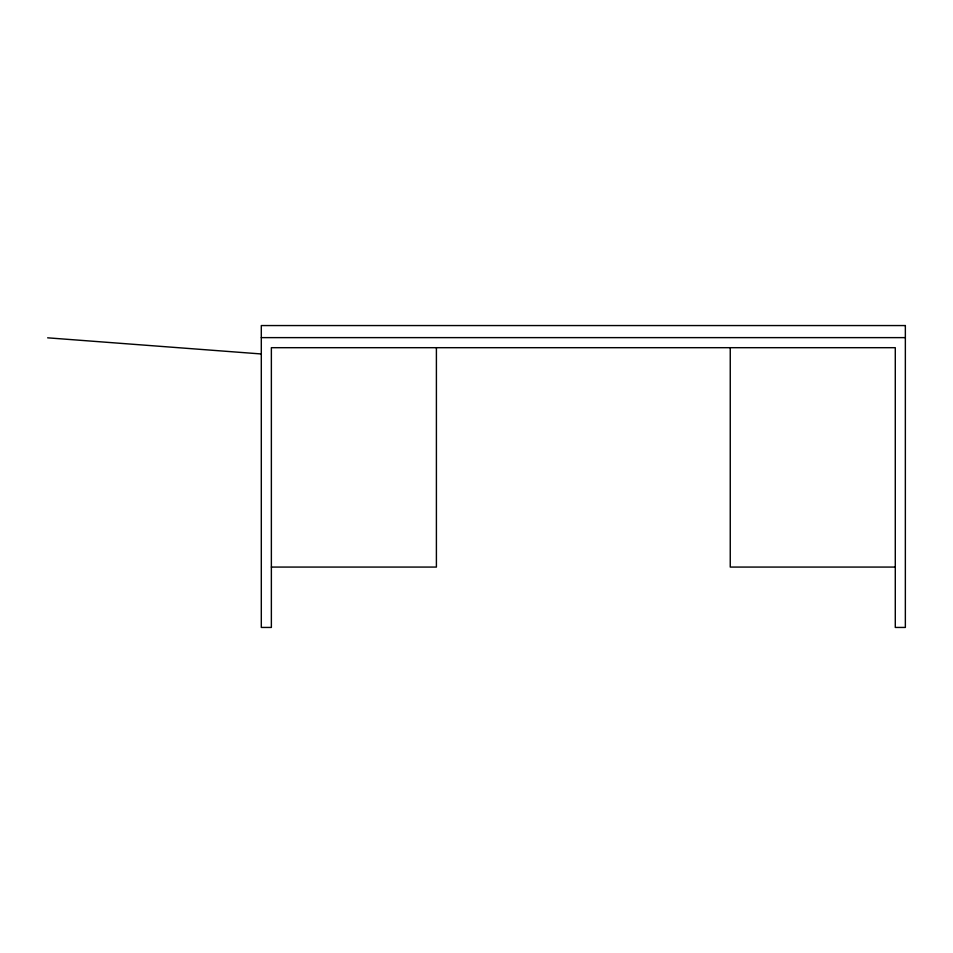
<?xml version="1.0" encoding="UTF-8"?>
<svg xmlns="http://www.w3.org/2000/svg" width="953" height="953" viewBox="0 0 953 953"><rect width="100%" height="100%" fill="white"/><g stroke="black" fill="none" stroke-linecap="round" stroke-linejoin="round"><path stroke-width="1.43" d="M261.301 337.624L905.35 337.624M271.367 567.071L436.403 567.071L436.403 347.69M895.284 567.071L730.248 567.071L730.248 347.69M47.65 337.827L261.301 353.968M905.35 325.557L261.301 325.557L261.301 627.443L271.367 627.443L271.367 347.69L895.284 347.69L895.284 627.443L905.35 627.443L905.35 325.557"/></g></svg>
